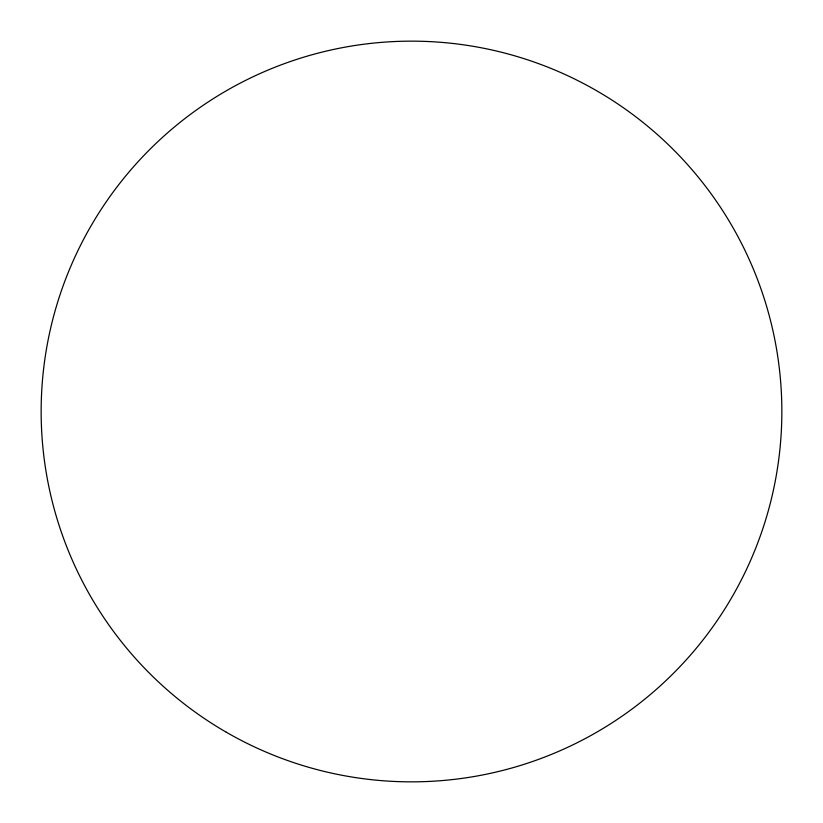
<?xml version="1.0" encoding="UTF-8"?>
<svg xmlns="http://www.w3.org/2000/svg" width="823" height="823" viewBox="0 0 823 823"><rect width="100%" height="100%" fill="white"/><g stroke="black" fill="none" stroke-linecap="round" stroke-linejoin="round"><path stroke-width="1.23" d="M226.325 732.233A370.35 370.35 0 0 0 781.85 411.5A370.35 370.35 0 0 0 226.325 90.767A370.35 370.35 0 0 0 226.325 732.233"/></g></svg>
